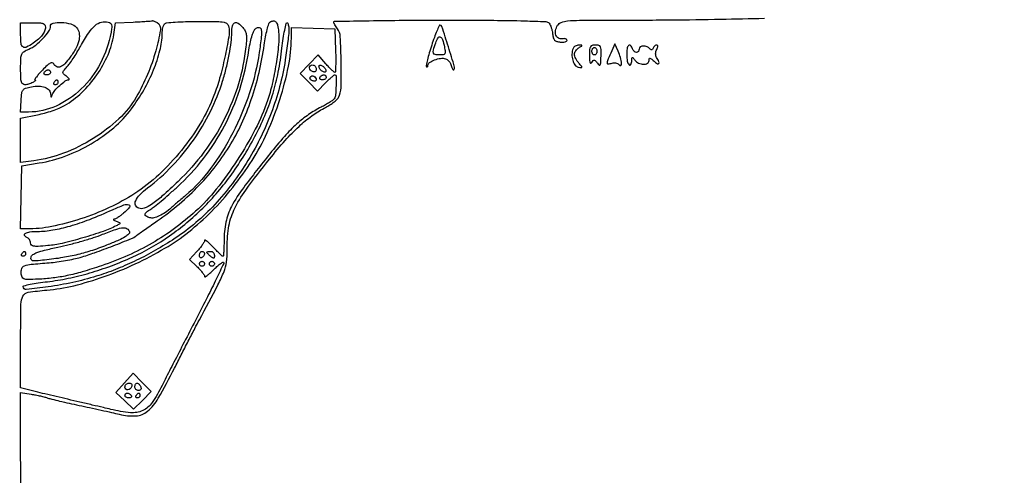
# Model space of a CAD drawing. Extents: x 24 to 1546, y 0 to 2379.
# Drawn here: x 1147.7 to 1546, y 394.5 to 578.2 of the extents above; entities that cross this region are included whole.
import ezdxf

# ---------------------------------------------------------------- set-up
doc = ezdxf.new("R2010")
doc.units = 0
doc.header["$MEASUREMENT"] = 0
doc.layers.get('0').update_dxf_attribs({"linetype": 'CONTINUOUS'})

msp = doc.modelspace()

# ---------------------------------------------------------------- linework, layer by layer
for points in [[(1448.974176, 595.301221, -0.000037), (1448.971655, 720.569876, -0.000031), (1448.986281, 846.00559, -0.414161)], [(1148.031768, 372.75964), (1147.951759, 428.183946), (1152.225879, 427.530981, -0.009957), (1154.045485, 427.215799, -0.008133), (1155.978852, 426.808381, -0.008232), (1157.746038, 426.375136, -0.021287), (1159, 425.987995, 0.024044), (1160.518986, 425.528185, 0.003376), (1163.703125, 424.751979, 0.003849), (1167.48803, 423.887059, 0.003263), (1171.5, 423.030099, -0.001915), (1175.784453, 422.127002, -0.001535), (1180.390406, 421.12289, -0.001551), (1184.644276, 420.167988, -0.003949), (1187.72266, 419.441295, 0.073339), (1194.376171, 418.818697, 0.162064), (1199.067233, 420.662231, 0.089136), (1203.426362, 425.86696, 0.013171), (1209.945889, 438, -0.001222), (1212.632036, 443.298897, -0.001036), (1215.495238, 448.884375, -0.001044), (1218.124825, 453.961965, -0.002936), (1219.992973, 457.5, 0.001932), (1227.450795, 471.555711, 0.02621), (1229.878929, 476.82859, 0.063354), (1230.870064, 480.668532, 0.036952), (1231.118504, 485.424561, -0.043185), (1231.698348, 494.382881, -0.071246), (1233.886895, 501.63193, -0.049133), (1238.628854, 509.657908, -0.011392), (1248.186473, 522.110571, -0.012316), (1254.554913, 529.640365, -0.023712), (1260.076674, 535.288592, -0.029186), (1265.17414, 539.503848, -0.040675), (1270.214094, 542.602807, 0.021427), (1272.094671, 543.66172, 0.022449), (1273.847721, 544.862504, 0.02282), (1275.259774, 546.030511, 0.08588), (1275.964094, 546.93291, 0.117075), (1276.987088, 550.804806, 0.010217), (1277.036103, 561.046731, 0.008931), (1276.689662, 571.381632, 0.150161), (1275.531803, 574.55887, -0.016032), (1274.96739, 575.357039, -0.018737), (1274.485547, 576.150106, -0.017988), (1274.130987, 576.843762, -0.098864), (1274.031803, 577.25, -0.421163), (1274.320824, 577.557239, -0.000302), (1286.604624, 577.779688, -0.002737), (1300.438331, 577.946109, -0.001639), (1316.877555, 578, -0.001261), (1338.472471, 577.945552, -0.005854), (1350.940615, 577.736683, -0.003721), (1359.417314, 577.432241, -0.212193), (1360.78907, 576.75, -0.070023), (1361.210184, 576.065101, -0.024779), (1361.618734, 574.985937, -0.024027), (1361.955876, 573.74024, -0.025985), (1362.161515, 572.5, 0.038893), (1362.459799, 570.949851, 0.121081), (1362.974203, 570.027701, 0.129714), (1363.834027, 569.485053, 0.047646), (1365.25, 569.183578, 0.034563), (1366.303613, 569.135647, 0.055828), (1367.192188, 569.2565, 0.077191), (1367.797927, 569.513169, 0.259587), (1368, 569.87616, 0.207604), (1367.846188, 570.230639, 0.110139), (1367.42611, 570.478249, 0.077644), (1366.794362, 570.579063, 0.048418), (1366.046332, 570.508923, -0.184089), (1364.516421, 570.777608, -0.177801), (1363.525818, 572.000294, -0.13121), (1363.395338, 573.914272, -0.091601), (1364.193011, 575.937452, -0.165364), (1365.647755, 577.12541, -0.065533), (1368.195521, 577.711605, -0.021844), (1373.060996, 577.962827, -0.001729), (1385.990547, 578.020369, 0.001766), (1409.746738, 578.127847, 0.002917), (1429.809589, 578.406517, 0.00049), (1447.456723, 578.771905, 0.193283)]]:
    msp.add_lwpolyline(points, format="xyb")
for points in [[(1202.924959, 577.067539, -0.301059), (1204.259526, 574.092598, -0.027251), (1202.411071, 565.734449, -0.031483), (1199.063256, 556.120338, -0.032322), (1194.559289, 547.089996, -0.073432), (1187.531019, 538.289073, -0.048665), (1177.244906, 530.419649, -0.047511), (1165.286777, 524.482187, -0.058913), (1153.25, 521.431527), (1148, 520.742339), (1148, 529.687711), (1148, 538.633083), (1154.75, 539.951269, 0.019094), (1157.635637, 540.630099, 0.014731), (1160.725608, 541.581498, 0.014967), (1163.562792, 542.643207, 0.034155), (1165.613773, 543.649915, 0.060384), (1172.59494, 548.904339, 0.049217), (1178.672952, 556.024204, 0.049696), (1183.183915, 564.10855, 0.065291), (1185.510828, 572.223636), (1186.214598, 576.916712), (1193.357299, 577.259659, 0.002076), (1196.130729, 577.404366, 0.003119), (1198.548707, 577.555734, 0.001272), (1200.618239, 577.703547, 0.069534), (1201, 577.78599, -0.149094), (1201.28143, 577.801633, -0.029193), (1201.771707, 577.650591, -0.028642), (1202.342742, 577.399351, -0.023128)], [(1251.849322, 573.4227, -0.046795), (1251.824424, 568.130663, -0.015301), (1250.820963, 560.38454, -0.015702), (1249.260915, 552.308826, -0.026411), (1247.386259, 545.665587, -0.037724), (1242.480589, 534.167229, -0.024436), (1235.196789, 521.66519, -0.024507), (1226.781661, 510.011411, -0.039844), (1218.42889, 501.117836, -0.026041), (1209.973692, 494.209804, -0.027235), (1200.967917, 488.328739, -0.026703), (1191.209315, 483.36366, -0.023107), (1180.5, 479.196894, -0.009587), (1172.824667, 476.774822, -0.019392), (1166.681327, 475.221068, -0.022367), (1161.043473, 474.286829, -0.01873), (1155, 473.789946, -0.006167), (1150.769208, 473.653486, -0.090718), (1149.305516, 473.891248, -0.220941), (1148.574526, 474.609875, -0.061135), (1148.186943, 476.215122, -0.125168), (1148.438992, 478.081331, -0.211066), (1149.55185, 479.16364, -0.064457), (1152.212478, 479.777408, -0.004985), (1159.520041, 480.422235, 0.013787), (1162.607684, 480.749556, 0.009477), (1166.087682, 481.283127, 0.009561), (1169.42022, 481.92478, 0.019141), (1172.020041, 482.582016, 0.014376), (1177.798742, 484.46271, 0.00652), (1185.255219, 487.239002, 0.003418), (1192.584353, 490.135005, 0.079389), (1194.5, 491.287442, -0.020482), (1195.176615, 491.811567, -0.001532), (1197.0794, 493.155827, -0.002119), (1199.361442, 494.743164, -0.001609), (1201.876682, 496.465027, 0.047778), (1218.986707, 510.660418, 0.057385), (1231.935169, 527.067981, 0.057029), (1240.873518, 546.077538, 0.046315), (1246.076612, 568, -0.010812), (1246.617829, 571.309729, -0.015425), (1247.251722, 574.218662, -0.011306), (1247.898153, 576.572535, -0.175878), (1248.389244, 577.233744, -0.120938), (1249.723178, 577.710219, -0.238365), (1250.747965, 577.317882, -0.130423), (1251.458772, 575.945137, -0.032408)], [(1184.388236, 573.127527, -0.075612), (1180.118968, 560.66179, -0.080469), (1172.399526, 550.325928, -0.085987), (1162.315052, 543.468658, -0.104982), (1151.195209, 541.023857), (1147.890418, 541), (1148.195209, 545.71002, -0.0155), (1148.478037, 548.658873, -0.129923), (1148.976307, 549.888444, -0.156666), (1149.979875, 550.599728, -0.025535), (1152.31839, 551.208603, -0.053192), (1155.313565, 551.501168, -0.090059), (1157.782122, 551.030135, -0.123412), (1159.416965, 549.878337, -0.167914), (1160.078947, 548.214816, 0.007493), (1160.135715, 547.285217, 0.302937), (1160.255154, 547.132671, 0.389898), (1160.409305, 547.202495, 0.009242), (1160.731049, 548, -0.086914), (1161.73483, 549.680742, -0.028632), (1163.743895, 551.756728, -0.025433), (1165.906729, 553.555198, -0.162103), (1167.242652, 554, 0.272324), (1167.478233, 554.138587, 0.261033), (1167.477293, 554.416951, 0.080514), (1167.113005, 554.872321, 0.026007), (1166.44113, 555.419408, -0.025463), (1165.278162, 556.364276, -0.22619), (1165.032338, 556.957756, -0.161964), (1165.299011, 557.63855, -0.011908), (1166.637056, 559.169408, 0.030941), (1167.6787, 560.456877, 0.008935), (1169.125147, 562.568819, 0.00895), (1170.673677, 565.012917, 0.009429), (1172.106181, 567.469125, -0.017913), (1175.414954, 572.927515, -0.068218), (1178.026688, 575.923411, -0.118486), (1180.517869, 577.225738, -0.125559), (1183.272337, 577.214771, -0.098696), (1184.130895, 576.799462, -0.165736), (1184.575304, 576.142864, -0.092995), (1184.663516, 575.05713, -0.018661)], [(1231.815832, 575.27838, -0.077203), (1231.763152, 571.189582, -0.011678), (1230.210586, 563.131427, -0.014027), (1228.113491, 554.626281, -0.024572), (1225.840293, 547.742088, -0.043189), (1220.382886, 536.569911, -0.034686), (1212.715402, 525.600787, -0.034796), (1203.638792, 515.837509, -0.04445), (1193.964784, 508.276249, -0.035196), (1183.68257, 502.60259, -0.029308), (1172.065153, 498.026217, -0.03015), (1160.495249, 494.993218, -0.049063), (1150.397764, 494), (1147.940246, 494), (1148.220123, 506.684484), (1148.5, 519.368967), (1155.5, 520.547997, 0.04758), (1166.143465, 523.401675, 0.043565), (1176.392767, 528.278502, 0.044342), (1185.458786, 534.748321, 0.054237), (1192.583444, 542.335262, 0.031704), (1197.563538, 549.89962, 0.03242), (1201.506075, 557.978022, 0.034643), (1204.097326, 565.798598, 0.060744), (1204.975554, 572.55, -0.028029), (1205.05492, 573.78728, -0.029748), (1205.272008, 574.983125, -0.03114), (1205.582235, 575.981341, -0.105905), (1205.950431, 576.55, -0.174026), (1206.753497, 576.928628, -0.006098), (1210.234671, 577.220937, -0.010692), (1214.418491, 577.431112, -0.007203), (1219.200431, 577.5, -0.002784), (1227.103361, 577.456002, -0.040818), (1229.873256, 577.198424, -0.149919), (1231.17646, 576.533259, -0.166519)], [(1170.439219, 575.067162, -0.137078), (1171.528932, 572.884783, -0.099543), (1171.507689, 570.155993, -0.07135), (1170.315006, 566.875138, -0.033958), (1167.926992, 563.057913, -0.032046), (1165.786994, 560.470215, -0.109207), (1163.990679, 559.246053, -0.207318), (1162.511221, 559.287792, -0.155382), (1161.29969, 560.405968, 0.223954), (1160.694029, 560.831994, 0.17071), (1159.883821, 560.696426, 0.063993), (1158.687262, 559.820764, 0.012088), (1156.766132, 557.905968, 0.009416), (1155.385109, 556.405725, 0.018038), (1154.344661, 555.14288, 0.017399), (1153.661997, 554.183146, 0.590431), (1153.766132, 553.984687, -0.667123), (1153.897613, 553.648987, -0.078044), (1152.962731, 552.993234, -0.032808), (1151.164406, 552.253357, -0.079158), (1149.75, 552.015313, -0.177906), (1148.856489, 552.334781, -0.153996), (1148.316857, 553.177239, -0.057868), (1148.058978, 554.900997, -0.008224), (1148, 558.48658, -0.008444), (1148.070531, 562.662643, -0.091046), (1148.430146, 564.306529, -0.15684), (1149.307173, 565.330811, -0.038962), (1151.296691, 566.350606, 0.068431), (1154.057694, 567.977344, 0.036384), (1156.988252, 570.662968, 0.034407), (1159.348156, 573.537135, 0.155913), (1160, 575.576725, -0.359058), (1161.040203, 576.838496, -0.060244), (1164.406221, 577.079809, -0.054993), (1168.140761, 576.482306, -0.142633)], [(1157.968197, 575.25, -0.093175), (1157.635684, 573.642588, -0.064277), (1156.712639, 572.023613, -0.05149), (1155.184701, 570.38165, -0.02876), (1153.027494, 568.704109, -0.035477), (1150.375895, 567.141459, -0.266528), (1148.97618, 567.224613, -0.224907), (1148.183789, 568.522677, -0.026408), (1148, 572), (1148, 577), (1153, 577, -0.012413), (1155.662011, 576.933903, -0.072381), (1157.034153, 576.66409, -0.166201), (1157.719321, 576.123422, -0.148966)], [(1274.788933, 565.75, -0.006096), (1274.85879, 562.394868, -0.01017), (1274.825706, 559.570312, -0.004099), (1274.730726, 557.211825, -0.400094), (1274.508381, 557, -0.185624), (1274.166764, 557.13135, -0.007868), (1273.201584, 558.030281, -0.012615), (1272.080697, 559.16343, -0.008549), (1270.859412, 560.507339), (1267.779928, 564.014679), (1264.136924, 560.260379), (1260.493921, 556.506079), (1263.980294, 553.00304), (1267.466667, 549.5), (1270.7, 552.75, -0.007688), (1271.977613, 553.995305, -0.011331), (1273.140208, 555.045313, -0.006774), (1274.137834, 555.88279, -0.172893), (1274.466667, 556, -0.410204), (1274.988796, 555.48498, -0.009458), (1274.968939, 551.67036, -0.014426), (1274.771156, 547.93999, -0.125788), (1274.234687, 546.384334, -0.090977), (1273.697847, 545.823784, -0.013369), (1272.393939, 544.934014, -0.014722), (1270.776793, 543.958861, -0.012167), (1269, 543.013754, 0.035124), (1263.907594, 539.997516, 0.033032), (1259.175855, 536.241087, 0.026831), (1254.201376, 531.213728, 0.012595), (1248.298223, 524.223355, 0.007135), (1237.794422, 510.739993, 0.040748), (1232.929955, 503.085124, 0.070308), (1230.655376, 496.741066, 0.050661), (1229.88378, 489.25, -0.006596), (1229.848799, 486.853546, -0.010962), (1229.748421, 484.835938, -0.004741), (1229.612313, 483.16165, -0.387921), (1229.435312, 483, -0.186744), (1229.157789, 483.107397, -0.004241), (1228.0973, 484.089324, -0.008934), (1226.870143, 485.287147, -0.005859), (1225.497812, 486.708338, 0.013964), (1224.154254, 488.055341, 0.029629), (1223.027482, 489.003469, 0.049008), (1222.250032, 489.471967, 0.551245), (1222, 489.314094, -0.134505), (1221.833235, 488.705387, -0.018383), (1221.113533, 487.586429, -0.020045), (1220.137803, 486.298699, -0.015715), (1218.982241, 484.980989), (1215.964483, 481.750468), (1218.982241, 478.866536, -0.016411), (1220.137845, 477.687242, -0.02124), (1221.113533, 476.528772, -0.019554), (1221.833404, 475.516972, -0.145842), (1222, 474.957969, 0.554449), (1222.242961, 474.806222, 0.041714), (1223.0575, 475.29182, 0.02772), (1224.217477, 476.22296, 0.013394), (1225.6, 477.533333, -0.013332), (1227.016971, 478.876692, -0.021919), (1228.292589, 479.925744, -0.017672), (1229.346775, 480.661078, -0.353492), (1229.710941, 480.622392, -0.31814), (1229.789479, 480.163123, -0.000788), (1226.75654, 473.856108, -0.004321), (1223.226368, 466.703136, -0.002627), (1218.935915, 458.305726, 0.000454), (1214.416209, 449.553695, 0.000541), (1210.1694, 441.289807, 0.000467), (1206.601674, 434.31279, 0.003518), (1204.940839, 431, -0.036088), (1200.923424, 424.140648, -0.134037), (1197.134344, 420.933963, -0.133238), (1192.227984, 420.087003, -0.035486), (1184.330767, 421.401333, 0.001033), (1181.322748, 422.117691, 0.000328), (1176.834663, 423.173623, 0.000327), (1171.830458, 424.344067, 0.000364), (1167, 425.46683, -0.000776), (1162.322227, 426.558168, -0.000844), (1157.776562, 427.634228, -0.000791), (1153.885551, 428.568768, -0.004146), (1151.75, 429.104041), (1148, 430.077088), (1148, 449.019492, -0.003022), (1148.089293, 463.792375, -0.116359), (1148.881278, 466.97673, -0.239964), (1151.035498, 468.528781, -0.017605), (1158.5, 469.414498, 0.039142), (1169.355981, 471.179167, 0.025214), (1181.578579, 474.823958, 0.024015), (1194.150102, 479.965759, 0.024482), (1206.087738, 486.260011, 0.03432), (1215.681074, 492.862457, 0.029276), (1224.834053, 501.05253, 0.027935), (1233.381215, 510.671404, 0.024887), (1241.161406, 521.549817, 0.037615), (1247.264041, 532.830514, 0.027412), (1252.367045, 546.149495, 0.027862), (1255.851231, 559.495497, 0.049514), (1256.992446, 570.788933), (1257, 575.077866), (1265.75, 574.788933), (1274.5, 574.5)], [(1255.994105, 574.25, -0.025364), (1255.909091, 572.643248, -0.004058), (1255.558471, 569.517187, -0.004482), (1255.082157, 565.838788, -0.003916), (1254.519373, 562, -0.052617), (1248.865227, 540.619683, -0.049144), (1238.780945, 520.361875, -0.050104), (1225.175274, 502.839041, -0.060183), (1209.093782, 489.560113, -0.014348), (1201.311498, 484.881239, -0.017151), (1193.716537, 480.94338, -0.017854), (1186.151989, 477.670672, -0.018503), (1178.46187, 474.988263, -0.020444), (1168.973508, 472.487167, -0.019047), (1159.086615, 470.700688, -0.010977), (1150.284096, 469.650721, -0.442848), (1149, 470.816207, -0.349988), (1149.287875, 471.177095, -0.006295), (1151.864063, 471.730366, -0.012659), (1155.011934, 472.282533, -0.007739), (1158.75, 472.782075, 0.022237), (1167.124089, 474.149283, 0.018949), (1175.809475, 476.313433, 0.018526), (1184.517935, 479.191018, 0.018698), (1192.962245, 482.697486, 0.044132), (1207.988186, 491.284402, 0.043583), (1221.342117, 502.40722, 0.042074), (1232.965247, 516.064944, 0.035901), (1242.838818, 532.197296, 0.020763), (1246.731461, 540.553878, 0.025644), (1249.621537, 548.643325, 0.02504), (1251.718071, 557.144736, 0.018324), (1253.219643, 566.75, -0.007036), (1253.743419, 570.679833, -0.011532), (1254.31023, 573.989063, -0.005256), (1254.87308, 576.720597, -0.352913), (1255.219629, 577, -0.279079), (1255.520266, 576.818023, -0.051962), (1255.769034, 576.192188, -0.042357), (1255.939765, 575.303745, -0.02684)], [(1237.488766, 575.012413, -0.068253), (1238.370593, 573.721427, -0.078085), (1238.822123, 572.297739, -0.051059), (1238.917647, 570.359228, -0.013487), (1238.670107, 567.262413, -0.046067), (1235.679442, 552.417892, -0.044021), (1229.992673, 538.132785, -0.043458), (1221.808158, 524.893855, -0.042455), (1211.400596, 513.156594, -0.007728), (1204.905595, 507.165568, -0.032532), (1200.73235, 503.896093, -0.05801), (1197.764356, 502.337204, -0.185626), (1195.567461, 502.335739, -0.205897), (1194.292509, 503.578285, -0.203464), (1194.309139, 505.366682, -0.09586), (1195.928962, 507.724835, -0.031575), (1199.120543, 510.494005, 0.039289), (1209.002733, 519.338832, 0.037582), (1217.540769, 529.745753, 0.03768), (1224.404606, 541.284782, 0.039995), (1229.302536, 553.5, 0.014078), (1230.803026, 558.854117, 0.014541), (1231.982008, 564.227031, 0.015449), (1232.755233, 569.14231, 0.031294), (1233, 573.049221, -0.046877), (1233.255671, 575.770287, -0.24767), (1234.159142, 576.90381, -0.265838), (1235.546821, 576.754244, -0.052099)], [(1244.053156, 564.950955, -0.044535), (1240.187618, 548.748713, -0.038369), (1233.369871, 532.619408, -0.039495), (1224.468721, 518.280915, -0.058387), (1214.375672, 507.471787, 0.000971), (1212.500956, 505.876826, 0.001166), (1210.744107, 504.369154, 0.000996), (1209.269503, 503.092581, 0.007809), (1208.594416, 502.487035, -0.037036), (1206.288845, 500.650171, -0.041957), (1203.828221, 499.25816, -0.046383), (1201.572098, 498.464491, -0.139111), (1199.954417, 498.514468, -0.054424), (1198.479986, 499.165975, -0.304681), (1198.120136, 499.902457, -0.197622), (1198.634067, 500.785219, -0.026805), (1200.437481, 502.018383, 0.033199), (1201.829994, 502.996919, 0.004687), (1204.538925, 505.22493, 0.005327), (1207.696299, 507.929577, 0.004511), (1210.976997, 510.85372, 0.043774), (1221.612537, 522.355557, 0.04388), (1230.073615, 535.524392, 0.04324), (1236.206944, 550.154898, 0.040062), (1239.924537, 566, -0.013681), (1240.522452, 569.32866, -0.027186), (1241.209717, 571.91789, -0.033504), (1241.963935, 573.801881, -0.119475), (1242.780448, 574.800114, -0.229832), (1244.079676, 575.057483, -0.305514), (1244.85313, 574.178326, -0.060785), (1244.87395, 571.240808, -0.007715)], [(1313.478878, 567.936577, 0.008396), (1312.493268, 564.802478, 0.013031), (1311.759541, 562.064582, 0.007248), (1311.245304, 559.778721, 0.253261), (1311.396756, 559.269911, 0.135912), (1311.625303, 559.140497, 0.26009), (1311.822797, 559.193848, 0.150479), (1311.958118, 559.441946, 0.050196), (1312, 559.858084, -0.253526), (1312.61264, 560.988662, -0.05476), (1314.667646, 562.027907, -0.05386), (1317.094692, 562.650689, -0.113204), (1319.024111, 562.492347, -0.086985), (1319.739588, 562.119075, -0.052694), (1320.434015, 561.459466, -0.050792), (1321.004494, 560.63328, -0.06184), (1321.352366, 559.760551, 0.02552), (1321.605534, 558.961438, 0.051602), (1321.898846, 558.370833, 0.091276), (1322.18183, 558.064691, 0.372992), (1322.414673, 558.081339, 0.276055), (1322.682574, 559.145135, 0.002517), (1320.191463, 567.284003, 0.002348), (1317.612052, 575.427367, 0.324716), (1316.832122, 575.997697, 0.29826), (1316.489687, 575.775165, 0.005151), (1315.571607, 573.630693, 0.011193), (1314.556467, 571.027482, 0.006989)], [(1318.60625, 567.21875, -0.017864), (1318.919987, 565.295101, -0.171068), (1318.747069, 564.495238, -0.225521), (1318.137432, 564.099808, -0.03296), (1316.625, 564, -0.046683), (1314.839771, 564.167042, -0.279048), (1314.173, 564.764764, -0.146686), (1314.167771, 565.95253, -0.012135), (1315.124236, 568.92654, -0.050752), (1316.06877, 570.94939, -0.390316), (1316.987098, 571.221705, -0.207951), (1317.858213, 570.1974, -0.024329)], [(1370.394042, 566.584473, 0.086832), (1369.952393, 564.326755, 0.074064), (1370.262202, 561.917892, 0.08441), (1371.178473, 559.992581, 0.195678), (1372.5, 559.142327, 0.011206), (1373.758069, 558.935649, 0.409105), (1373.97236, 559.09395, 0.220912), (1373.875359, 559.435198, 0.005223), (1372.75, 560.712517, -0.036616), (1372.080267, 561.576381, -0.032543), (1371.514062, 562.562484, -0.034008), (1371.122592, 563.519825, -0.080216), (1371, 564.279051, -0.091616), (1371.128538, 564.974666, -0.055001), (1371.514062, 565.723698, -0.052628), (1372.080648, 566.409649, -0.062039), (1372.75, 566.919901, 0.004713), (1373.8781, 567.59128, 0.269885), (1373.989326, 567.796182, 0.392459), (1373.853177, 567.934397, 0.006971), (1372.718615, 567.969591, 0.073589), (1371.997026, 567.875366, 0.065245), (1371.30095, 567.575256, 0.068195), (1370.734722, 567.12338, 0.098987)], [(1377.015313, 563.75, 0.010232), (1377.063128, 561.763507, 0.072867), (1377.244419, 560.820876, 0.413402), (1377.561687, 560.667107, 0.1702), (1377.975828, 560.995129, -0.039058), (1378.5444, 561.755874, -0.247459), (1378.980959, 561.923054, -0.185355), (1379.45293, 561.67373, -0.021713), (1380.210515, 560.726917, 0.057392), (1380.911113, 559.968921, 0.48079), (1381.308122, 560.043732, 0.106643), (1381.540503, 560.865026, 0.006211), (1381.673637, 563.481789, 0.011869), (1381.713349, 566.187697, 0.11373), (1381.445948, 567.301854, 0.219824), (1380.78259, 567.833909, 0.060883), (1379.423637, 568, 0.060981), (1378.082422, 567.835811, 0.205738), (1377.394141, 567.313189, 0.116009), (1377.077291, 566.229942, 0.014296)], [(1380, 565.5, -0.064853), (1379.925306, 564.926543, -0.082425), (1379.70625, 564.440625, -0.098894), (1379.381354, 564.115568, -0.148195), (1379, 564, -0.148195), (1378.618646, 564.115568, -0.098894), (1378.29375, 564.440625, -0.082425), (1378.074694, 564.926543, -0.064853), (1378, 565.5, -0.064853), (1378.074694, 566.073457, -0.082425), (1378.29375, 566.559375, -0.098894), (1378.618646, 566.884432, -0.148195), (1379, 567, -0.148195), (1379.381354, 566.884432, -0.098894), (1379.70625, 566.559375, -0.082425), (1379.925306, 566.073457, -0.064853)], [(1385.614915, 564.782119, 0.004214), (1384.264861, 561.600903, 0.128918), (1384.148422, 560.753163, 0.417691), (1384.559684, 560.43428, 0.031009), (1386.102358, 560.737018, -0.061735), (1387.003998, 560.857158, -0.071274), (1387.862745, 560.74213, -0.078677), (1388.58405, 560.409145, -0.104575), (1389.087045, 559.893399, 0.453509), (1389.65087, 559.805431, 0.246314), (1389.952503, 560.537113, 0.046898), (1389.498308, 562.95449, 0.03517), (1388.569811, 565.5), (1387.22983, 568.5)], [(1392, 564, 0.048355), (1392.235079, 561.574929, 0.136135), (1392.99062, 560.064711, 0.544557), (1393.687963, 560.177961, 0.098901), (1394.031803, 561.75, -0.015101), (1394.080229, 562.75034, -0.343998), (1394.262262, 562.949217, -0.262197), (1394.550525, 562.845331, -0.010648), (1395.281803, 561.960653, 0.116148), (1396.79276, 560.763397, 0.09939), (1398.768976, 560.278338, 0.13589), (1400.363946, 560.647695, 0.274903), (1401, 561.717136, -0.047893), (1401.076878, 562.517903, -0.390026), (1401.347985, 562.717911, -0.147927), (1401.838998, 562.509231, -0.009993), (1403, 561.5, 0.035264), (1404.313841, 560.469614, 0.403863), (1404.903498, 560.572714, 0.278291), (1404.968137, 561.312207, 0.027116), (1404.054463, 562.946118, -0.07902), (1403.745415, 563.664272, -0.066148), (1403.648825, 564.489134, -0.062417), (1403.771145, 565.355822, -0.056689), (1404.104959, 566.196118, 0.030463), (1404.455596, 566.959676, 0.090765), (1404.563022, 567.522656, 0.188216), (1404.434242, 567.860111, 0.211615), (1404.118517, 568, 0.113401), (1403.716841, 567.907712, 0.064265), (1403.297282, 567.632812, 0.059046), (1402.924314, 567.227984, 0.060333), (1402.659464, 566.75, -0.066066), (1402.389453, 566.275562, -0.186132), (1402.070279, 566.078378, -0.195605), (1401.712921, 566.151185, -0.073383), (1401.326131, 566.5, 0.125086), (1400.182925, 567.336059, 0.102416), (1398.688467, 567.605601, 0.132988), (1397.476031, 567.243659, 0.259679), (1397, 566.388889, -0.151697), (1396.696715, 565.412255, -0.25819), (1395.952388, 565.040456, -0.190476), (1395.038146, 565.447122, -0.102713), (1394.361626, 566.5, 0.093345), (1393.557047, 567.804801, 0.436398), (1392.772241, 567.811957, 0.158135), (1392.164261, 566.53141, 0.03241)], [(1160, 557, -0.153634), (1159.879982, 556.618621, -0.097988), (1159.542039, 556.29375, -0.080552), (1159.037096, 556.074545, -0.062283), (1158.440983, 556, -0.066118), (1157.889346, 556.073267, -0.138808), (1157.521475, 556.29375, -0.191142), (1157.392057, 556.620352, -0.139169), (1157.5, 557, -0.06081), (1157.806203, 557.382515, -0.051032), (1158.2129, 557.70625, -0.053229), (1158.653442, 557.926698, -0.089642), (1159.059017, 558, -0.105429), (1159.418051, 557.923444, -0.099231), (1159.723586, 557.70625, -0.096318), (1159.928382, 557.381732, -0.092995)], [(1267, 558.416667, -0.077096), (1266.910766, 557.841384, -0.119977), (1266.651172, 557.414714, -0.144529), (1266.264262, 557.204183, -0.134046), (1265.8125, 557.229167, -0.113253), (1264.749304, 557.877068, -0.165501), (1264.257027, 558.846361, -0.244413), (1264.540134, 559.653027, -0.190724), (1265.416667, 560, -0.099038), (1266.020927, 559.879125, -0.097945), (1266.534896, 559.534896, -0.097945), (1266.879125, 559.020927, -0.099038)], [(1270.8125, 558.0625, -0.08306), (1270.888442, 557.579684, -0.196386), (1270.75, 557.25, -0.196386), (1270.420316, 557.111558, -0.08306), (1269.9375, 557.1875, -0.068635), (1269.402945, 557.45155, -0.04742), (1268.882031, 557.882031, -0.04742), (1268.45155, 558.402945, -0.068635), (1268.1875, 558.9375, -0.08306), (1268.111558, 559.420316, -0.196386), (1268.25, 559.75, -0.196386), (1268.579684, 559.888442, -0.08306), (1269.0625, 559.8125, -0.068635), (1269.597055, 559.54845, -0.04742), (1270.117969, 559.117969, -0.04742), (1270.54845, 558.597055, -0.068635)], [(1163, 553, -0.105053), (1162.918938, 552.618444, -0.099167), (1162.688914, 552.29375, -0.09642), (1162.345238, 552.076123, -0.093332), (1161.940983, 552, -0.108972), (1161.586039, 552.078288, -0.182303), (1161.3746, 552.29375, -0.161196), (1161.343488, 552.6179, -0.082592), (1161.5, 553, -0.029505), (1161.768994, 553.382774, -0.035638), (1162.066025, 553.70625, -0.038439), (1162.34829, 553.934461, -0.151918), (1162.559017, 554, -0.210953), (1162.727648, 553.92554, -0.081139), (1162.870461, 553.70625, -0.061769), (1162.967655, 553.382849, -0.042167)], [(1267, 553.972368, -0.197116), (1266.877696, 553.674188, -0.143728), (1266.561062, 553.4984, -0.094863), (1266.078079, 553.482868, -0.052397), (1265.505744, 553.63617, -0.065363), (1264.976296, 553.923314, -0.09613), (1264.61591, 554.308894, -0.122565), (1264.478565, 554.728896, -0.157716), (1264.574842, 555.121097, -0.209036), (1265.198673, 555.552555, -0.160177), (1266.030444, 555.448285, -0.13568), (1266.737413, 554.838067, -0.148325)], [(1271, 555, -0.153634), (1270.879982, 554.618621, -0.097988), (1270.542039, 554.29375, -0.080552), (1270.037096, 554.074545, -0.062283), (1269.440983, 554, -0.066118), (1268.889346, 554.073267, -0.138808), (1268.521475, 554.29375, -0.191142), (1268.392057, 554.620352, -0.139169), (1268.5, 555, -0.06081), (1268.806203, 555.382515, -0.051032), (1269.2129, 555.70625, -0.053229), (1269.653442, 555.926698, -0.089642), (1270.059017, 556, -0.105429), (1270.418051, 555.923444, -0.099231), (1270.723586, 555.70625, -0.096318), (1270.928382, 555.381732, -0.092995)], [(1189.465769, 500.386074, -0.016508), (1188.322381, 499.467417, -0.019609), (1187.183123, 498.680263, -0.018781), (1186.183039, 498.097186, -0.106944), (1185.594461, 497.929715, 0.210088), (1185.391266, 497.824372, 0.389903), (1185.402446, 497.653103, 0.078199), (1185.781915, 497.390145, 0.019365), (1186.477696, 497.086758, -0.009153), (1187.777365, 496.551363, -0.298883), (1187.955392, 496.280148, -0.269991), (1187.785001, 495.987602, -0.007852), (1186.477696, 495.272944, -0.038767), (1181.240142, 493.014696, -0.011856), (1173.011546, 490.416231, -0.011904), (1164.655869, 488.208136, -0.037745), (1158.949538, 487.29255, -0.006421), (1154.991191, 487.011832, -0.053568), (1153.19948, 487.099834, -0.162851), (1152.339928, 487.546211, -0.194641), (1152, 488.386348, 0.081157), (1151.888285, 489.070074, 0.065682), (1151.561062, 489.738757, 0.066509), (1151.076986, 490.291693, 0.088347), (1150.505744, 490.63617, -0.181802), (1149.612534, 491.429241, -0.407314), (1149.847296, 492.220112, -0.0971), (1151.741308, 492.837393, -0.028475), (1154.809017, 493.035622, 0.041157), (1160.968048, 493.590572, 0.027259), (1167.890492, 495.186855, 0.022887), (1175.802825, 497.869688, 0.013491), (1185, 501.754409, -0.015872), (1189.552018, 503.651618, -0.166635), (1191.540907, 503.717103, -0.539428), (1191.822302, 502.75339, -0.038933)], [(1191.787828, 492.863202, -0.2543), (1191.485202, 491.911228, -0.055499), (1190.071046, 490.827053, -0.032425), (1187.534285, 489.511654, -0.008464), (1183.299312, 487.738027, -0.014451), (1176.871261, 485.385888, -0.020639), (1171.034749, 483.703701, -0.019939), (1164.9286, 482.469296, -0.012272), (1157.660669, 481.481717, -0.006533), (1154.189722, 481.142416, -0.07371), (1152.813357, 481.228931, -0.255879), (1152.250607, 481.713548, -0.138145), (1152.171366, 482.651315, -0.201698), (1152.850015, 483.668615, -0.057341), (1154.580695, 484.547472, -0.030593), (1157.612077, 485.465802, -0.006457), (1163.010697, 486.673451, 0.010614), (1167.574862, 487.734357, 0.007647), (1172.621892, 489.103533, 0.007728), (1177.383918, 490.553967, 0.016551), (1181, 491.850268, -0.010224), (1186.375815, 493.854506, -0.060773), (1189.298601, 494.492825, -0.162988), (1190.925205, 494.1128, -0.20998)], [(1150, 484, -0.105053), (1149.918938, 483.618444, -0.099167), (1149.688914, 483.29375, -0.09642), (1149.345238, 483.076123, -0.093332), (1148.940983, 483, -0.108972), (1148.586039, 483.078288, -0.182303), (1148.3746, 483.29375, -0.161196), (1148.343488, 483.6179, -0.082592), (1148.5, 484, -0.029505), (1148.768994, 484.382774, -0.035638), (1149.066025, 484.70625, -0.038439), (1149.34829, 484.934461, -0.151918), (1149.559017, 485, -0.210953), (1149.727648, 484.92554, -0.081139), (1149.870461, 484.70625, -0.061769), (1149.967655, 484.382849, -0.042167)], [(1222, 484.059017, -0.089642), (1221.926698, 483.653442, -0.053229), (1221.70625, 483.2129, -0.051032), (1221.382515, 482.806203, -0.06081), (1221, 482.5, -0.139169), (1220.620352, 482.392057, -0.191142), (1220.29375, 482.521475, -0.138808), (1220.073267, 482.889346, -0.066118), (1220, 483.440983, -0.062283), (1220.074545, 484.037096, -0.080552), (1220.29375, 484.542039, -0.097988), (1220.618621, 484.879982, -0.153634), (1221, 485, -0.092995), (1221.381732, 484.928382, -0.096318), (1221.70625, 484.723586, -0.099231), (1221.923444, 484.418051, -0.105429)], [(1226, 483.377555, -0.035496), (1225.942264, 482.565314, -0.304492), (1225.71069, 482.308142, -0.217533), (1225.310961, 482.381629, -0.020633), (1224.5, 483, -0.013852), (1223.925446, 483.504355, -0.019119), (1223.440625, 483.99011, -0.016008), (1223.074552, 484.412416, -0.172217), (1223, 484.622445, -0.294983), (1223.09443, 484.768578, -0.044235), (1223.440625, 484.889093, -0.037907), (1223.92515, 484.972666, -0.023761), (1224.5, 485, -0.107348), (1225.072293, 484.875699, -0.099536), (1225.559375, 484.523407, -0.095788), (1225.885941, 483.996941, -0.091307)], [(1222, 480, -0.099038), (1221.923658, 479.618362, -0.097945), (1221.70625, 479.29375, -0.097945), (1221.381638, 479.076342, -0.099038), (1221, 479, -0.099038), (1220.618362, 479.076342, -0.097945), (1220.29375, 479.29375, -0.097945), (1220.076342, 479.618362, -0.099038), (1220, 480, -0.099038), (1220.076342, 480.381638, -0.097945), (1220.29375, 480.70625, -0.097945), (1220.618362, 480.923658, -0.099038), (1221, 481, -0.099038), (1221.381638, 480.923658, -0.097945), (1221.70625, 480.70625, -0.097945), (1221.923658, 480.381638, -0.099038)], [(1226, 480, -0.099038), (1225.923658, 479.618362, -0.097945), (1225.70625, 479.29375, -0.097945), (1225.381638, 479.076342, -0.099038), (1225, 479, -0.099038), (1224.618362, 479.076342, -0.097945), (1224.29375, 479.29375, -0.097945), (1224.076342, 479.618362, -0.099038), (1224, 480, -0.099038), (1224.076342, 480.381638, -0.097945), (1224.29375, 480.70625, -0.097945), (1224.618362, 480.923658, -0.099038), (1225, 481, -0.099038), (1225.381638, 480.923658, -0.097945), (1225.70625, 480.70625, -0.097945), (1225.923658, 480.381638, -0.099038)], [(1192.770833, 430.8125, -0.113253), (1192.122932, 429.749304, -0.165501), (1191.153639, 429.257027, -0.244413), (1190.346973, 429.540134, -0.190724), (1190, 430.416667, -0.099038), (1190.120875, 431.020927, -0.097945), (1190.465104, 431.534896, -0.097945), (1190.979073, 431.879125, -0.099038), (1191.583333, 432, -0.077096), (1192.158616, 431.910766, -0.119977), (1192.585286, 431.651172, -0.144529), (1192.795817, 431.264262, -0.134046)], [(1196.361626, 430.5, -0.075244), (1196.496694, 429.885039, -0.151899), (1196.382077, 429.407358, -0.166113), (1196.027855, 429.106211, -0.094119), (1195.468615, 429, -0.10122), (1194.908181, 429.114629, -0.098432), (1194.431406, 429.440625, -0.097416), (1194.112001, 429.927495, -0.096899), (1194, 430.5, -0.057609), (1194.066322, 431.073715, -0.076852), (1194.262322, 431.559375, -0.095748), (1194.552359, 431.884842, -0.164455), (1194.893011, 432, -0.13875), (1195.276919, 431.891374, -0.061199), (1195.692784, 431.559375, -0.053891), (1196.075237, 431.073796, -0.048303)], [(1192.5, 427, -0.139169), (1192.607943, 426.620352, -0.191142), (1192.478525, 426.29375, -0.138808), (1192.110654, 426.073267, -0.066118), (1191.559017, 426, -0.062283), (1190.962904, 426.074545, -0.080552), (1190.457961, 426.29375, -0.097988), (1190.120018, 426.618621, -0.153634), (1190, 427, -0.092995), (1190.071618, 427.381732, -0.096318), (1190.276414, 427.70625, -0.099231), (1190.581949, 427.923444, -0.105429), (1190.940983, 428, -0.089642), (1191.346558, 427.926698, -0.053229), (1191.7871, 427.70625, -0.051032), (1192.193797, 427.382515, -0.06081)], [(1196, 427, -0.105053), (1195.918938, 426.618444, -0.099167), (1195.688914, 426.29375, -0.09642), (1195.345238, 426.076123, -0.093332), (1194.940983, 426, -0.108972), (1194.586039, 426.078288, -0.182303), (1194.3746, 426.29375, -0.161196), (1194.343488, 426.6179, -0.082592), (1194.5, 427, -0.029505), (1194.768994, 427.382774, -0.035638), (1195.066025, 427.70625, -0.038439), (1195.34829, 427.934461, -0.151918), (1195.559017, 428, -0.210953), (1195.727648, 427.92554, -0.081139), (1195.870461, 427.70625, -0.061769), (1195.967655, 427.382849, -0.042167)]]:
    msp.add_lwpolyline(points, format="xyb", close=True)
msp.add_lwpolyline([(1189.787664, 432.056197), (1186.292302, 428.162591), (1189.896151, 424.831296), (1193.5, 421.5), (1197, 425.05656), (1200.5, 428.61312), (1196.891513, 432.281461), (1193.283026, 435.949802)], close=True)

doc.saveas('drawing.dxf')
